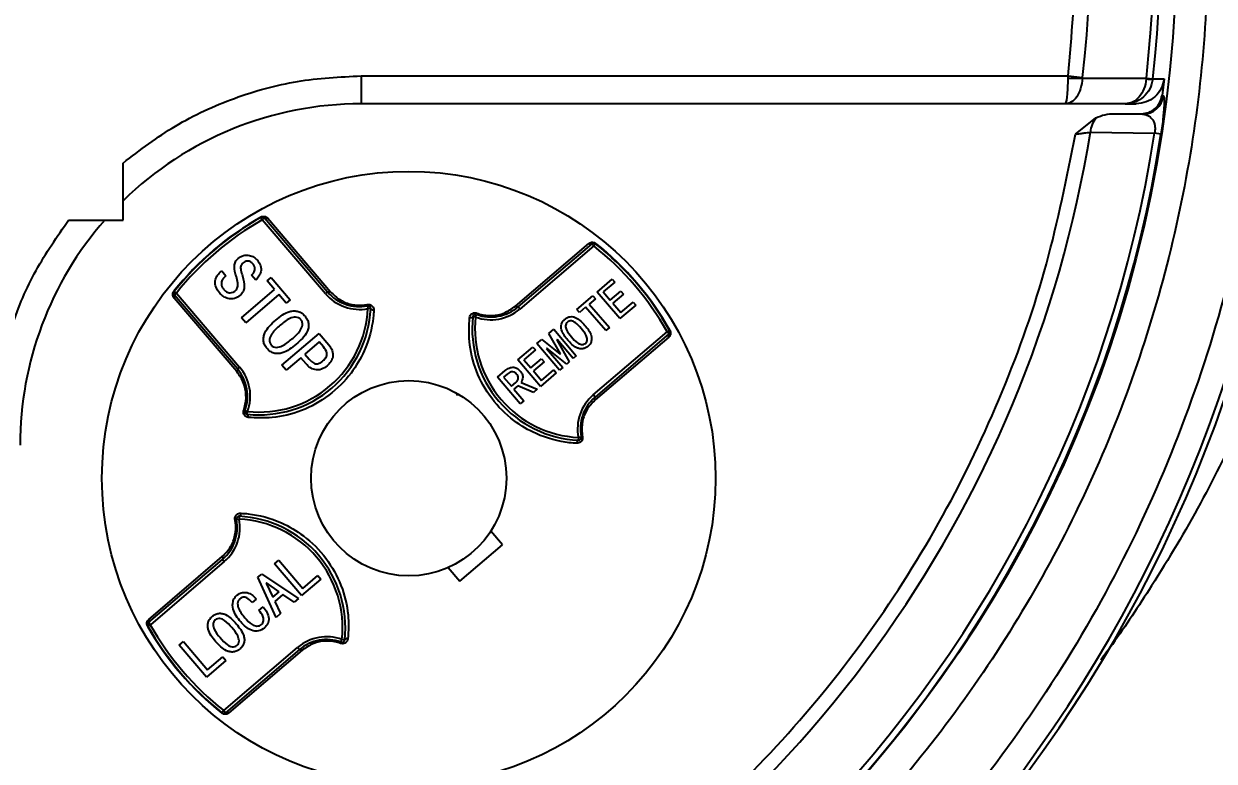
# Model space of a CAD drawing. Header units: millimetres. Extents: x 1561 to 4606, y 513 to 2666.
# Drawn here: x 2401.4 to 2486.7, y 2191.4 to 2244.3 of the extents above; entities that cross this region are included whole.
import ezdxf

# ---------------------------------------------------------------- set-up
doc = ezdxf.new("R2010")
doc.units = ezdxf.units.MM
doc.layers.add('AM_5', color=3, linetype='Continuous', lineweight=25)
doc.styles.add('SLDTEXTSTYLE1', font='txt.shx', dxfattribs={"width": 0.7, "bigfont": 'gbcbig.shx'})
doc.dimstyles.new('SLDDIMSTYLE12$0', dxfattribs={"dimtxt": 12, "dimasz": 10, "dimexe": 0, "dimexo": 0.0625, "dimgap": 0.875, "dimtad": 1, "dimdec": 1, "dimlfac": 1.8, "dimrnd": 1e-09, "dimzin": 12, "dimdsep": 46, "dimtxsty": 'SLDTEXTSTYLE1', "dimcen": 0.09, "dimdle": 8.16, "dimclrd": 3, "dimclre": 3, "dimadec": 0, "dimazin": 3, "dimtfac": 1, "dimtdec": 1, "dimtofl": 0, "dimtmove": 0, "dimatfit": 3, "dimfxl": 0, "dimfrac": 2, "dimtolj": 1, "dimlwd": 5, "dimlwe": 5, "dimarcsym": 0})

# ---------------------------------------------------------------- blocks, each defined once
blk = doc.blocks.new('*D50')
at = {"layer": 'AM_5', "color": 3, "lineweight": 5, "transparency": 16777216}
blk.add_line((2500.807, 2466.011), (2106.407, 2466.011), dxfattribs=at)
at = {"layer": 'AM_5', "color": 3, "linetype": 'Continuous', "lineweight": 5, "transparency": 16777216}
for p, q in [((2106.407, 2456.011), (2106.407, 2142.226)), ((2512.483, 2132.226), (2106.407, 2132.226))]:
    blk.add_line(p, q, dxfattribs=at)
at = {"layer": 'AM_5', "color": 3, "transparency": 16777216}
for points in [[(2104.741, 2456.011), (2108.074, 2456.011), (2106.407, 2466.011)], [(2104.741, 2142.226), (2108.074, 2142.226), (2106.407, 2132.226)]]:
    blk.add_solid(points, dxfattribs=at)
at = {"layer": 'Defpoints', "color": 0, "transparency": 16777216}
for p in [(2500.869, 2466.011), (2106.407, 2132.226), (2512.545, 2132.226)]:
    blk.add_point(p, dxfattribs=at)
at = {"layer": 'AM_5', "color": 0, "transparency": 16777216, "insert": (2091.818, 2299.119), "char_height": 12, "attachment_point": 5, "rotation": 90, "style": 'SLDTEXTSTYLE1'}
blk.add_mtext('\\A1;{\\H2.28571x;335}', dxfattribs=at)

msp = doc.modelspace()

# ---------------------------------------------------------------- linework, layer by layer
at = {"color": 7, "linetype": 'Continuous', "lineweight": 25}
for p, q in [((2425.551, 2240.576), (2476.242, 2240.576)), ((2425.551, 2240.576), (2425.551, 2238.576)), ((2476.239, 2240.415), (2476.242, 2240.576)), ((2476.242, 2240.576), (2477.268, 2240.456)), ((2477.265, 2240.415), (2477.268, 2240.456)), ((2477.265, 2240.415), (2481.85, 2240.424)), ((2481.85, 2240.424), (2481.845, 2240.355)), ((2481.85, 2240.424), (2482.312, 2240.372)), ((2482.311, 2240.355), (2482.312, 2240.372)), ((2482.311, 2240.355), (2483.115, 2240.357)), ((2483.115, 2240.357), (2482.977, 2239.181)), ((2482.977, 2239.181), (2483.072, 2239.148)), ((2476.041, 2238.576), (2425.551, 2238.576)), ((2480.336, 2238.576), (2476.041, 2238.576)), ((2480.336, 2238.576), (2481.124, 2238.576)), ((2476.762, 2236.392), (2478.237, 2237.566)), ((2479.544, 2237.866), (2481.585, 2237.832)), ((2479.544, 2237.866), (2481.488, 2237.866)), ((2477.833, 2236.542), (2482.433, 2236.46)), ((2482.893, 2236.389), (2482.433, 2236.46)), ((2408.469, 2230.239), (2408.469, 2234.325)), ((2404.568, 2230.239), (2408.469, 2230.239)), ((2418.356, 2230.433), (2418.344, 2230.454)), ((2418.455, 2230.259), (2418.356, 2230.433)), ((2418.455, 2230.259), (2418.607, 2230.389)), ((2422.985, 2224.955), (2418.455, 2230.259)), ((2418.607, 2230.389), (2423.137, 2225.085)), ((2418.842, 2230.367), (2423.335, 2225.105)), ((2436.6, 2224.061), (2441.862, 2228.555)), ((2436.793, 2224.01), (2442.097, 2228.54)), ((2442.227, 2228.388), (2436.923, 2223.858)), ((2442.097, 2228.54), (2442.227, 2228.388)), ((2442.352, 2228.545), (2442.227, 2228.388)), ((2442.367, 2228.564), (2442.352, 2228.545)), ((2415.436, 2226.503), (2415.545, 2226.596)), ((2415.545, 2226.596), (2415.85, 2226.238)), ((2417.99, 2225.939), (2417.684, 2226.297)), ((2415.85, 2226.238), (2415.757, 2226.158)), ((2418.798, 2225.875), (2419.094, 2226.128)), ((2419.33, 2225.252), (2418.798, 2225.875)), ((2419.094, 2226.128), (2420.463, 2224.525)), ((2442.472, 2225.077), (2443.55, 2225.998)), ((2443.731, 2225.787), (2442.908, 2225.084)), ((2443.55, 2225.998), (2443.731, 2225.787)), ((2412.139, 2225.123), (2412.12, 2225.138)), ((2416.623, 2219.372), (2412.129, 2224.634)), ((2412.296, 2224.999), (2412.139, 2225.123)), ((2412.296, 2224.999), (2412.144, 2224.869)), ((2416.674, 2219.564), (2412.144, 2224.869)), ((2412.296, 2224.999), (2416.826, 2219.694)), ((2416.964, 2223.232), (2419.33, 2225.252)), ((2419.635, 2224.895), (2417.27, 2222.874)), ((2420.167, 2224.272), (2419.635, 2224.895)), ((2423.137, 2225.085), (2422.985, 2224.955)), ((2441.016, 2223.833), (2442.161, 2224.811)), ((2442.341, 2224.6), (2441.897, 2224.22)), ((2442.161, 2224.811), (2442.341, 2224.6)), ((2444.096, 2223.176), (2442.472, 2225.077)), ((2442.908, 2225.084), (2443.411, 2224.495)), ((2443.411, 2224.495), (2444.167, 2225.141)), ((2444.348, 2224.93), (2443.592, 2224.284)), ((2444.167, 2225.141), (2444.348, 2224.93)), ((2420.463, 2224.525), (2420.167, 2224.272)), ((2425.993, 2224.088), (2426.031, 2223.892)), ((2426.231, 2223.882), (2426.031, 2223.892)), ((2436.923, 2223.858), (2436.793, 2224.01)), ((2441.196, 2223.622), (2441.016, 2223.833)), ((2441.641, 2224.002), (2441.196, 2223.622)), ((2443.084, 2222.312), (2441.641, 2224.002)), ((2441.897, 2224.22), (2443.34, 2222.531)), ((2443.592, 2224.284), (2444.171, 2223.606)), ((2445.23, 2224.145), (2444.096, 2223.176)), ((2444.171, 2223.606), (2445.049, 2224.356)), ((2445.049, 2224.356), (2445.23, 2224.145)), ((2417.27, 2222.874), (2416.964, 2223.232)), ((2433.748, 2223.285), (2433.55, 2223.306)), ((2433.748, 2223.285), (2433.817, 2223.473)), ((2419.862, 2219.839), (2422.523, 2222.112)), ((2422.523, 2222.112), (2423.214, 2221.303)), ((2439.004, 2222.115), (2439.348, 2222.409)), ((2439.832, 2220.65), (2439.004, 2222.115)), ((2439.348, 2222.409), (2440.972, 2220.508)), ((2442.183, 2217.699), (2447.488, 2222.229)), ((2447.617, 2222.077), (2442.313, 2217.547)), ((2443.34, 2222.531), (2443.084, 2222.312)), ((2447.662, 2222.328), (2447.488, 2222.229)), ((2447.617, 2222.077), (2447.488, 2222.229)), ((2447.683, 2222.34), (2447.662, 2222.328)), ((2422.533, 2221.502), (2421.506, 2220.624)), ((2422.839, 2221.144), (2422.533, 2221.502)), ((2436.78, 2220.216), (2437.859, 2221.137)), ((2437.859, 2221.137), (2438.039, 2220.926)), ((2438.148, 2221.384), (2438.492, 2221.678)), ((2439.771, 2219.483), (2438.148, 2221.384)), ((2438.492, 2221.678), (2439.81, 2220.631)), ((2439.591, 2221.675), (2439.569, 2221.656)), ((2439.569, 2221.656), (2440.46, 2220.071)), ((2440.749, 2220.318), (2439.591, 2221.675)), ((2447.595, 2221.842), (2442.334, 2217.349)), ((2421.21, 2220.372), (2420.167, 2219.481)), ((2421.596, 2219.92), (2421.21, 2220.372)), ((2421.506, 2220.624), (2421.812, 2220.266)), ((2438.039, 2220.926), (2437.216, 2220.223)), ((2437.719, 2219.634), (2438.475, 2220.279)), ((2438.475, 2220.279), (2438.656, 2220.068)), ((2438.857, 2221.048), (2438.835, 2221.029)), ((2438.835, 2221.029), (2439.994, 2219.673)), ((2440.283, 2219.919), (2438.857, 2221.048)), ((2439.81, 2220.631), (2439.832, 2220.65)), ((2440.972, 2220.508), (2440.749, 2220.318)), ((2416.826, 2219.694), (2416.674, 2219.564)), ((2420.167, 2219.481), (2419.862, 2219.839)), ((2435.324, 2218.972), (2435.88, 2219.447)), ((2438.404, 2218.315), (2436.78, 2220.216)), ((2437.216, 2220.223), (2437.719, 2219.634)), ((2438.656, 2220.068), (2437.9, 2219.423)), ((2437.9, 2219.423), (2438.479, 2218.744)), ((2438.479, 2218.744), (2439.357, 2219.495)), ((2439.357, 2219.495), (2439.538, 2219.283)), ((2439.994, 2219.673), (2439.771, 2219.483)), ((2440.46, 2220.071), (2440.283, 2219.919)), ((2436.947, 2217.071), (2435.324, 2218.972)), ((2436.005, 2219.188), (2435.76, 2218.979)), ((2435.76, 2218.979), (2436.32, 2218.323)), ((2436.32, 2218.323), (2436.631, 2218.589)), ((2437.006, 2218.601), (2438.159, 2218.106)), ((2439.538, 2219.283), (2438.404, 2218.315)), ((2432.569, 2217.724), (2432.361, 2217.684)), ((2436.79, 2218.359), (2436.501, 2218.112)), ((2436.501, 2218.112), (2437.203, 2217.289)), ((2437.892, 2217.878), (2436.79, 2218.359)), ((2438.159, 2218.106), (2437.892, 2217.878)), ((2437.203, 2217.289), (2436.947, 2217.071)), ((2442.313, 2217.547), (2442.183, 2217.699)), ((2417.211, 2216.588), (2417.399, 2216.52)), ((2417.378, 2216.321), (2417.399, 2216.52)), ((2441.121, 2214.653), (2441.111, 2214.453)), ((2441.121, 2214.653), (2441.317, 2214.691)), ((2416.595, 2208.764), (2416.792, 2208.802)), ((2416.802, 2209.002), (2416.792, 2208.802)), ((2435.673, 2206.943), (2434.834, 2207.926)), ((2432.631, 2204.346), (2435.673, 2206.943)), ((2410.295, 2201.379), (2415.599, 2205.909)), ((2410.317, 2201.613), (2415.579, 2206.107)), ((2415.599, 2205.909), (2415.729, 2205.757)), ((2419.327, 2205.592), (2419.634, 2205.854)), ((2419.634, 2205.854), (2421.366, 2203.826)), ((2415.729, 2205.757), (2410.425, 2201.227)), ((2421.275, 2203.311), (2419.327, 2205.592)), ((2431.792, 2205.328), (2432.631, 2204.346)), ((2418.144, 2204.627), (2418.41, 2204.855)), ((2419.448, 2201.75), (2418.144, 2204.627)), ((2418.41, 2204.855), (2421.049, 2203.117)), ((2418.746, 2204.219), (2418.72, 2204.196)), ((2418.72, 2204.196), (2419.201, 2203.2)), ((2419.655, 2203.587), (2418.746, 2204.219)), ((2422.663, 2204.495), (2421.275, 2203.311)), ((2421.366, 2203.826), (2422.446, 2204.749)), ((2422.446, 2204.749), (2422.663, 2204.495)), ((2419.201, 2203.2), (2419.655, 2203.587)), ((2419.938, 2203.391), (2419.351, 2202.89)), ((2420.728, 2202.843), (2419.938, 2203.391)), ((2418.021, 2203.069), (2417.728, 2202.818)), ((2418.206, 2202.258), (2418.513, 2202.52)), ((2419.351, 2202.89), (2419.768, 2202.023)), ((2421.049, 2203.117), (2420.728, 2202.843)), ((2419.768, 2202.023), (2419.448, 2201.75)), ((2410.251, 2201.128), (2410.23, 2201.116)), ((2410.425, 2201.227), (2410.251, 2201.128)), ((2410.425, 2201.227), (2410.295, 2201.379)), ((2412.497, 2199.758), (2412.804, 2200.02)), ((2412.804, 2200.02), (2414.535, 2197.992)), ((2424.095, 2199.983), (2424.164, 2200.171)), ((2424.363, 2200.149), (2424.164, 2200.171)), ((2414.445, 2197.477), (2412.497, 2199.758)), ((2415.685, 2195.067), (2420.99, 2199.598)), ((2421.12, 2199.446), (2415.815, 2194.915)), ((2421.312, 2199.394), (2416.05, 2194.9)), ((2420.99, 2199.598), (2421.12, 2199.446)), ((2415.833, 2198.662), (2414.445, 2197.477)), ((2414.535, 2197.992), (2415.616, 2198.915)), ((2415.616, 2198.915), (2415.833, 2198.662)), ((2415.561, 2194.911), (2415.546, 2194.892)), ((2415.685, 2195.067), (2415.561, 2194.911)), ((2415.685, 2195.067), (2415.815, 2194.915))]:
    msp.add_line(p, q, dxfattribs=at)
at = {"color": 7, "linetype": 'Continuous', "lineweight": 25, "flags": 128}
for points in [[(2481.488, 2237.866), (2481.543, 2237.847), (2481.585, 2237.832)], [(2423.335, 2225.105), (2423.306, 2225.088), (2423.277, 2225.074), (2423.248, 2225.064), (2423.22, 2225.059), (2423.195, 2225.059), (2423.172, 2225.063), (2423.153, 2225.072), (2423.137, 2225.085)], [(2426.451, 2223.774), (2426.409, 2223.776), (2426.367, 2223.782), (2426.329, 2223.792), (2426.295, 2223.806), (2426.267, 2223.822), (2426.246, 2223.841), (2426.234, 2223.862), (2426.231, 2223.882)], [(2436.793, 2224.01), (2436.776, 2223.999), (2436.755, 2223.994), (2436.732, 2223.993), (2436.707, 2223.998), (2436.68, 2224.007), (2436.653, 2224.021), (2436.626, 2224.039), (2436.6, 2224.061)], [(2433.55, 2223.306), (2433.543, 2223.286), (2433.528, 2223.268), (2433.504, 2223.253), (2433.474, 2223.241), (2433.439, 2223.232), (2433.399, 2223.228), (2433.357, 2223.229), (2433.315, 2223.234)], [(2416.674, 2219.564), (2416.685, 2219.547), (2416.69, 2219.527), (2416.691, 2219.504), (2416.686, 2219.478), (2416.677, 2219.452), (2416.663, 2219.425), (2416.645, 2219.398), (2416.623, 2219.372)], [(2442.334, 2217.349), (2442.316, 2217.377), (2442.302, 2217.407), (2442.292, 2217.436), (2442.287, 2217.464), (2442.287, 2217.489), (2442.291, 2217.512), (2442.3, 2217.531), (2442.313, 2217.547)], [(2417.45, 2216.087), (2417.455, 2216.129), (2417.455, 2216.171), (2417.452, 2216.21), (2417.443, 2216.246), (2417.431, 2216.276), (2417.416, 2216.299), (2417.398, 2216.314), (2417.378, 2216.321)], [(2441.111, 2214.453), (2441.09, 2214.45), (2441.07, 2214.438), (2441.051, 2214.417), (2441.034, 2214.389), (2441.02, 2214.355), (2441.01, 2214.317), (2441.004, 2214.275), (2441.003, 2214.233)], [(2416.91, 2209.222), (2416.908, 2209.18), (2416.902, 2209.139), (2416.892, 2209.1), (2416.878, 2209.066), (2416.862, 2209.039), (2416.843, 2209.018), (2416.822, 2209.006), (2416.802, 2209.002)], [(2415.579, 2206.107), (2415.596, 2206.078), (2415.61, 2206.049), (2415.62, 2206.02), (2415.625, 2205.992), (2415.625, 2205.966), (2415.621, 2205.943), (2415.612, 2205.924), (2415.599, 2205.909)], [(2424.597, 2200.222), (2424.555, 2200.227), (2424.513, 2200.227), (2424.474, 2200.223), (2424.438, 2200.215), (2424.408, 2200.203), (2424.385, 2200.187), (2424.369, 2200.169), (2424.363, 2200.149)], [(2421.12, 2199.446), (2421.137, 2199.456), (2421.157, 2199.462), (2421.18, 2199.462), (2421.206, 2199.458), (2421.232, 2199.449), (2421.259, 2199.434), (2421.286, 2199.416), (2421.312, 2199.394)]]:
    msp.add_lwpolyline(points, dxfattribs=at)
at = {"color": 7, "linetype": 'Continuous', "lineweight": 25}
for centre, radius in [((2392.526, 2250.366), 91.48), ((2428.956, 2211.728), 22), ((2428.956, 2211.728), 7)]:
    msp.add_circle(centre, radius, dxfattribs=at)
for centre, radius, start, end in [((2392.526, 2250.366), 90.341, 353.64897, 186.35103), ((2392.526, 2250.366), 89.875, 353.64897, 186.35103), ((2392.526, 2250.366), 85.319, 353.33017, 186.66983), ((2476.752, 2254.739), 14.333, 267.94984, 272.05016), ((2482.078, 2242.18), 1.841, 262.72931, 277.27069), ((2481.583, 2239.333), 1.5, 270.08726, 352.92929), ((2425.551, 2214.112), 24.464, 90, 134.2869), ((2479.594, 2236.44), 1.764, 140.30131, 176.6646), ((2392.526, 2250.366), 86.42, 297.29308, 350.7957), ((2392.526, 2250.366), 90.976, 277.53416, 351.20762), ((2392.526, 2250.366), 91.441, 277.53416, 351.20762), ((2392.564, 2250.188), 99.998, 280.32817, 349.67428), ((2392.981, 2250.188), 99.998, 280.32817, 349.67428), ((2425.551, 2214.112), 24.464, 138.76195, 180), ((2428.956, 2211.728), 21.524, 119.539, 141.461), ((2428.956, 2211.728), 21.5, 119.539, 141.461), ((2428.956, 2211.728), 21.3, 119.539, 141.461), ((2418.455, 2230.259), 0.2, 40.5, 119.539), ((2418.737, 2230.516), 0.182, 224.12254, 305.03626), ((2441.988, 2228.686), 0.182, 225.96374, 306.87746), ((2442.227, 2228.388), 0.2, 51.461, 130.5), ((2428.956, 2211.728), 21.3, 29.539, 51.461), ((2428.956, 2211.728), 21.5, 29.539, 51.461), ((2428.956, 2211.728), 21.524, 29.539, 51.461), ((2412.296, 2224.999), 0.2, 141.461, 220.5), ((2411.998, 2224.76), 0.182, 315.96374, 36.87746), ((2425.419, 2227.033), 3.2, 220.5, 281.03097), ((2425.419, 2227.033), 3, 220.5, 281.03097), ((2418.24, 2224.274), 8, 263.8094, 357.1906), ((2418.24, 2224.274), 7.8, 263.8094, 357.1906), ((2425.306, 2224.036), 0.689, 4.41037, 12.37572), ((2426.031, 2223.892), 0.2, 357.1906, 101.03097), ((2434.844, 2226.291), 3.2, 249.96903, 310.5), ((2434.844, 2226.291), 3, 249.96903, 310.5), ((2441.503, 2222.444), 8, 173.8094, 267.1906), ((2433.748, 2223.285), 0.2, 69.96903, 173.8094), ((2441.503, 2222.444), 7.8, 173.8094, 267.1906), ((2434.487, 2223.313), 0.689, 158.62428, 166.58963), ((2447.744, 2221.947), 0.182, 134.12254, 215.03626), ((2447.488, 2222.229), 0.2, 310.5, 29.539), ((2414.393, 2217.616), 3, 339.96903, 40.5), ((2414.393, 2217.616), 3.2, 339.96903, 40.5), ((2444.261, 2215.265), 3.2, 130.5, 191.03097), ((2444.261, 2215.265), 3, 130.5, 191.03097), ((2417.371, 2217.258), 0.689, 248.62428, 256.58963), ((2417.399, 2216.52), 0.2, 159.96903, 263.8094), ((2441.121, 2214.653), 0.2, 267.1906, 11.03097), ((2441.264, 2215.378), 0.689, 274.41037, 282.37572), ((2413.651, 2208.19), 3, 310.5, 11.03097), ((2413.651, 2208.19), 3.2, 310.5, 11.03097), ((2416.648, 2208.078), 0.689, 94.41037, 102.37572), ((2416.792, 2208.802), 0.2, 87.1906, 191.03097), ((2416.409, 2201.012), 7.8, 353.8094, 87.1906), ((2416.409, 2201.012), 8, 353.8094, 87.1906), ((2410.168, 2201.509), 0.182, 314.12254, 35.03626), ((2410.425, 2201.227), 0.2, 130.5, 209.539), ((2428.956, 2211.728), 21.524, 209.539, 231.461), ((2428.956, 2211.728), 21.5, 209.539, 231.461), ((2428.956, 2211.728), 21.3, 209.539, 231.461), ((2423.068, 2197.164), 3.2, 69.96903, 130.5), ((2423.068, 2197.164), 3, 69.96903, 130.5), ((2423.426, 2200.143), 0.689, 338.62428, 346.58963), ((2424.164, 2200.171), 0.2, 249.96903, 353.8094), ((2415.685, 2195.067), 0.2, 231.461, 310.5), ((2415.924, 2194.77), 0.182, 45.96374, 126.87746)]:
    msp.add_arc(centre, radius, start, end, dxfattribs=at)
for points in [[(2392.526, 2344.106), (2395.594, 2344.019), (2401.729, 2343.845), (2410.843, 2342.442), (2419.781, 2340.217), (2428.457, 2337.109), (2436.786, 2333.171), (2444.689, 2328.433), (2452.09, 2322.945), (2458.917, 2316.757), (2465.105, 2309.93), (2470.594, 2302.529), (2475.331, 2294.626), (2479.27, 2286.296), (2482.374, 2277.621), (2484.613, 2268.683), (2485.965, 2259.569), (2486.417, 2250.366), (2485.965, 2241.163), (2484.613, 2232.048), (2482.374, 2223.111), (2479.27, 2214.435), (2475.331, 2206.106), (2470.594, 2198.203), (2465.105, 2190.802), (2458.917, 2183.975), (2452.09, 2177.787), (2444.689, 2172.298), (2436.786, 2167.561), (2428.457, 2163.622), (2419.781, 2160.515), (2410.843, 2158.289), (2401.729, 2156.886), (2395.594, 2156.712), (2392.526, 2156.625)], [(2490.2, 2239.576), (2489.676, 2235.925), (2488.628, 2228.621), (2485.508, 2217.978), (2481.3, 2207.735), (2475.945, 2198.034), (2469.54, 2188.995), (2462.159, 2180.733), (2453.897, 2173.352), (2444.857, 2166.947), (2435.157, 2161.592), (2424.914, 2157.384), (2414.271, 2154.264), (2406.967, 2153.216), (2403.316, 2152.692)]]:
    msp.add_open_spline(points, degree=3, dxfattribs=at)
for points, knots in [([(2476.242, 2240.576), (2476.493, 2243.471), (2477, 2249.311), (2476.598, 2258.168), (2475.315, 2267.031), (2473.065, 2275.756), (2469.902, 2284.192), (2465.881, 2292.197), (2461.091, 2299.649), (2455.604, 2306.497), (2449.44, 2312.743), (2442.594, 2318.365), (2435.11, 2323.289), (2427.099, 2327.411), (2418.694, 2330.658), (2410.041, 2332.962), (2401.29, 2334.39), (2395.431, 2334.565), (2392.526, 2334.652)], [0, 0, 0, 0, 0.061282, 0.123596, 0.186618, 0.25, 0.313382, 0.376404, 0.438718, 0.5, 0.561282, 0.623596, 0.686618, 0.75, 0.813382, 0.876404, 0.938718, 1, 1, 1, 1]), ([(2408.469, 2234.325), (2409.692, 2235.257), (2412.156, 2237.137), (2416.415, 2239.077), (2420.919, 2240.344), (2424.015, 2240.499), (2425.551, 2240.576)], [0, 0, 0, 0, 0.248067, 0.5, 0.751933, 1, 1, 1, 1]), ([(2476.041, 2238.576), (2476.056, 2238.586), (2476.085, 2238.605), (2476.131, 2238.773), (2476.182, 2239.105), (2476.225, 2239.685), (2476.235, 2240.177), (2476.239, 2240.415)], [0, 0, 0, 0, 0.155396, 0.29072, 0.500419, 0.757942, 1, 1, 1, 1]), ([(2477.265, 2240.415), (2477.234, 2240.161), (2477.174, 2239.658), (2476.878, 2239.056), (2476.487, 2238.652), (2476.189, 2238.601), (2476.041, 2238.576)], [0, 0, 0, 0, 0.258117, 0.510596, 0.757084, 1, 1, 1, 1]), ([(2481.845, 2240.355), (2481.803, 2240.108), (2481.719, 2239.618), (2481.353, 2239.037), (2480.877, 2238.649), (2480.515, 2238.6), (2480.336, 2238.576)], [0, 0, 0, 0, 0.257719, 0.510264, 0.756882, 1, 1, 1, 1]), ([(2482.311, 2240.355), (2482.256, 2240.108), (2482.147, 2239.618), (2481.667, 2239.037), (2481.043, 2238.649), (2480.571, 2238.6), (2480.336, 2238.576)], [0, 0, 0, 0, 0.257719, 0.510264, 0.756882, 1, 1, 1, 1]), ([(2483.115, 2240.357), (2483.063, 2240.117), (2482.957, 2239.638), (2482.487, 2239.056), (2481.856, 2238.654), (2481.368, 2238.602), (2481.124, 2238.576)], [0, 0, 0, 0, 0.2499161, 0.4998772, 0.7499002, 1, 1, 1, 1]), ([(2481.488, 2237.866), (2481.669, 2237.885), (2482.031, 2237.923), (2482.501, 2238.219), (2482.854, 2238.648), (2482.936, 2239.003), (2482.977, 2239.181)], [0, 0, 0, 0, 0.249919, 0.499876, 0.749973, 1, 1, 1, 1]), ([(2483.072, 2239.148), (2483.092, 2239.114), (2483.13, 2239.048), (2483.13, 2238.622), (2483.1, 2238.116), (2483.054, 2237.612), (2482.988, 2237.03), (2482.924, 2236.598), (2482.893, 2236.389)], [0, 0, 0, 0, 0.25973, 0.49902, 0.62722, 0.751249, 0.879328, 1, 1, 1, 1]), ([(2478.237, 2237.566), (2478.446, 2237.655), (2478.865, 2237.832), (2479.318, 2237.854), (2479.544, 2237.866)], [0, 0, 0, 0, 0.501536, 1, 1, 1, 1]), ([(2481.585, 2237.832), (2481.637, 2237.828), (2481.727, 2237.82), (2481.823, 2237.794), (2481.873, 2237.776), (2481.989, 2237.73), (2482.186, 2237.609), (2482.373, 2237.352), (2482.454, 2237.062), (2482.47, 2236.934), (2482.472, 2236.842), (2482.472, 2236.84), (2482.473, 2236.832), (2482.473, 2236.802), (2482.472, 2236.736), (2482.464, 2236.616), (2482.444, 2236.517), (2482.433, 2236.46)], [0, 0, 0, 0, 0.121727, 0.20994, 0.237801, 0.245856, 0.499726, 0.748792, 0.797604, 0.886644, 0.886708, 0.887233, 0.888706, 0.894283, 0.915732, 0.95058, 1, 1, 1, 1]), ([(2476.762, 2236.392), (2476.875, 2236.409), (2477.09, 2236.442), (2477.468, 2236.495), (2477.692, 2236.524), (2477.833, 2236.542)], [0, 0, 0, 0, 0.290063, 0.553603, 1, 1, 1, 1]), ([(2432.954, 2175.156), (2435.702, 2176.749), (2441.251, 2179.967), (2448.882, 2185.987), (2455.911, 2192.863), (2462.127, 2200.574), (2467.417, 2208.947), (2471.655, 2217.819), (2474.888, 2226.985), (2476.141, 2233.277), (2476.762, 2236.392)], [0, 0, 0, 0, 0.122144, 0.246703, 0.372927, 0.5, 0.627073, 0.753297, 0.877856, 1, 1, 1, 1]), ([(2399.087, 2214.112), (2399.154, 2215.548), (2399.289, 2218.439), (2400.396, 2222.662), (2402.092, 2226.685), (2403.746, 2229.059), (2404.568, 2230.239)], [0, 0, 0, 0, 0.248315, 0.5, 0.751685, 1, 1, 1, 1]), ([(2418.344, 2230.454), (2418.365, 2230.465), (2418.412, 2230.488), (2418.498, 2230.507), (2418.616, 2230.506), (2418.743, 2230.462), (2418.808, 2230.399), (2418.842, 2230.367)], [0, 0, 0, 0, 0.0853698, 0.1907986, 0.3564235, 0.6664713, 1, 1, 1, 1]), ([(2441.862, 2228.555), (2441.92, 2228.593), (2442.009, 2228.651), (2442.166, 2228.653), (2442.266, 2228.625), (2442.325, 2228.595), (2442.357, 2228.571), (2442.367, 2228.564)], [0, 0, 0, 0, 0.49351, 0.746512, 0.851032, 0.956489, 1, 1, 1, 1]), ([(2416.601, 2226.179), (2416.516, 2226.432), (2416.399, 2226.786), (2416.503, 2227.262), (2416.647, 2227.414), (2416.718, 2227.49)], [0, 0, 0, 0, 0.560027, 0.780079, 1, 1, 1, 1]), ([(2416.718, 2227.49), (2416.84, 2227.574), (2417.082, 2227.74), (2417.504, 2227.729), (2417.857, 2227.595), (2418.02, 2227.434), (2418.101, 2227.353)], [0, 0, 0, 0, 0.279601, 0.558878, 0.779376, 1, 1, 1, 1]), ([(2417.071, 2227.172), (2417.006, 2227.099), (2416.877, 2226.952), (2416.916, 2226.596), (2416.993, 2226.37), (2417.04, 2226.231)], [0, 0, 0, 0, 0.278312, 0.557355, 1, 1, 1, 1]), ([(2417.79, 2227.087), (2417.736, 2227.142), (2417.628, 2227.251), (2417.416, 2227.314), (2417.216, 2227.28), (2417.119, 2227.208), (2417.071, 2227.172)], [0, 0, 0, 0, 0.280393, 0.559545, 0.779457, 1, 1, 1, 1]), ([(2418.101, 2227.353), (2418.193, 2227.232), (2418.376, 2226.991), (2418.383, 2226.553), (2418.235, 2226.193), (2418.071, 2226.023), (2417.99, 2225.939)], [0, 0, 0, 0, 0.280576, 0.558458, 0.779312, 1, 1, 1, 1]), ([(2415.377, 2225.026), (2415.284, 2225.152), (2415.098, 2225.403), (2415.049, 2225.851), (2415.177, 2226.24), (2415.349, 2226.415), (2415.436, 2226.503)], [0, 0, 0, 0, 0.280466, 0.559432, 0.779595, 1, 1, 1, 1]), ([(2417.684, 2226.297), (2417.747, 2226.354), (2417.872, 2226.469), (2417.94, 2226.705), (2417.909, 2226.925), (2417.83, 2227.033), (2417.79, 2227.087)], [0, 0, 0, 0, 0.279799, 0.559732, 0.779524, 1, 1, 1, 1]), ([(2415.757, 2226.158), (2415.69, 2226.092), (2415.557, 2225.961), (2415.503, 2225.697), (2415.546, 2225.458), (2415.631, 2225.339), (2415.673, 2225.279)], [0, 0, 0, 0, 0.280123, 0.558679, 0.779337, 1, 1, 1, 1]), ([(2416.537, 2225.182), (2416.596, 2225.262), (2416.717, 2225.422), (2416.709, 2225.788), (2416.642, 2226.031), (2416.601, 2226.179)], [0, 0, 0, 0, 0.277254, 0.55795, 1, 1, 1, 1]), ([(2417.04, 2226.231), (2417.112, 2225.962), (2417.211, 2225.587), (2417.097, 2225.091), (2416.948, 2224.931), (2416.873, 2224.851)], [0, 0, 0, 0, 0.559726, 0.780043, 1, 1, 1, 1]), ([(2412.129, 2224.634), (2412.09, 2224.692), (2412.032, 2224.78), (2412.031, 2224.937), (2412.059, 2225.037), (2412.089, 2225.097), (2412.113, 2225.129), (2412.12, 2225.138)], [0, 0, 0, 0, 0.49351, 0.746512, 0.851032, 0.956489, 1, 1, 1, 1]), ([(2416.873, 2224.851), (2416.742, 2224.758), (2416.479, 2224.572), (2416.012, 2224.576), (2415.637, 2224.754), (2415.464, 2224.936), (2415.377, 2225.026)], [0, 0, 0, 0, 0.2798432, 0.5586107, 0.7789801, 1, 1, 1, 1]), ([(2415.673, 2225.279), (2415.737, 2225.211), (2415.864, 2225.077), (2416.123, 2225.007), (2416.36, 2225.055), (2416.478, 2225.14), (2416.537, 2225.182)], [0, 0, 0, 0, 0.280691, 0.558757, 0.779281, 1, 1, 1, 1]), ([(2423.335, 2225.105), (2423.565, 2224.883), (2423.979, 2224.48), (2424.856, 2224.15), (2425.541, 2224.108), (2425.912, 2224.172), (2425.979, 2224.183)], [0, 0, 0, 0, 0.356926, 0.645588, 0.935957, 1, 1, 1, 1]), ([(2426.451, 2223.774), (2426.439, 2223.596), (2426.372, 2222.64), (2425.95, 2221.065), (2424.823, 2219.132), (2423.282, 2217.586), (2421.279, 2216.488), (2419.252, 2215.997), (2418.013, 2216.059), (2417.45, 2216.087)], [0, 0, 0, 0, 0.0439371, 0.236293, 0.3728219, 0.5357282, 0.69861, 0.8632007, 1, 1, 1, 1]), ([(2419.419, 2223.068), (2419.737, 2223.325), (2420.135, 2223.647), (2420.733, 2223.743), (2421.032, 2223.7), (2421.308, 2223.569), (2421.448, 2223.425), (2421.517, 2223.353)], [0, 0, 0, 0, 0.498982, 0.624271, 0.749515, 0.874666, 1, 1, 1, 1]), ([(2425.979, 2224.183), (2426.019, 2224.187), (2426.1, 2224.196), (2426.216, 2224.162), (2426.32, 2224.097), (2426.404, 2223.996), (2426.449, 2223.882), (2426.45, 2223.804), (2426.451, 2223.774)], [0, 0, 0, 0, 0.1540842, 0.3077863, 0.4712038, 0.6571656, 0.8674974, 1, 1, 1, 1]), ([(2433.845, 2223.564), (2433.91, 2223.542), (2434.266, 2223.422), (2434.949, 2223.355), (2435.866, 2223.544), (2436.339, 2223.877), (2436.6, 2224.061)], [0, 0, 0, 0, 0.064043, 0.354412, 0.643074, 1, 1, 1, 1]), ([(2418.794, 2221.026), (2418.733, 2221.107), (2418.613, 2221.269), (2418.528, 2221.565), (2418.538, 2221.87), (2418.732, 2222.447), (2419.114, 2222.792), (2419.419, 2223.068)], [0, 0, 0, 0, 0.1253313, 0.2504536, 0.3756879, 0.5009977, 1, 1, 1, 1]), ([(2421.222, 2223.1), (2421.168, 2223.148), (2421.062, 2223.245), (2420.775, 2223.305), (2420.28, 2223.163), (2419.955, 2222.882), (2419.738, 2222.694)], [0, 0, 0, 0, 0.12479, 0.249939, 0.498148, 1, 1, 1, 1]), ([(2420.575, 2221.714), (2420.793, 2221.898), (2421.118, 2222.173), (2421.349, 2222.628), (2421.339, 2222.921), (2421.261, 2223.04), (2421.222, 2223.1)], [0, 0, 0, 0, 0.5018858, 0.7502037, 0.8752646, 1, 1, 1, 1]), ([(2421.517, 2223.353), (2421.577, 2223.273), (2421.697, 2223.113), (2421.783, 2222.822), (2421.773, 2222.52), (2421.576, 2221.951), (2421.197, 2221.611), (2420.894, 2221.34)], [0, 0, 0, 0, 0.125297, 0.250413, 0.375603, 0.500878, 1, 1, 1, 1]), ([(2441.003, 2214.233), (2440.825, 2214.245), (2439.868, 2214.312), (2438.293, 2214.734), (2436.36, 2215.861), (2434.814, 2217.402), (2433.716, 2219.405), (2433.226, 2221.432), (2433.287, 2222.671), (2433.315, 2223.234)], [0, 0, 0, 0, 0.043937, 0.236293, 0.372822, 0.535728, 0.69861, 0.863201, 1, 1, 1, 1]), ([(2433.315, 2223.234), (2433.329, 2223.291), (2433.355, 2223.399), (2433.469, 2223.519), (2433.603, 2223.582), (2433.736, 2223.594), (2433.811, 2223.573), (2433.845, 2223.564)], [0, 0, 0, 0, 0.257956, 0.484914, 0.703585, 0.864278, 1, 1, 1, 1]), ([(2440.355, 2221.635), (2440.171, 2221.862), (2439.941, 2222.146), (2439.873, 2222.573), (2439.904, 2222.788), (2439.998, 2222.984), (2440.1, 2223.084), (2440.152, 2223.134)], [0, 0, 0, 0, 0.498982, 0.624271, 0.749515, 0.874666, 1, 1, 1, 1]), ([(2440.152, 2223.134), (2440.209, 2223.177), (2440.323, 2223.262), (2440.531, 2223.324), (2440.747, 2223.317), (2441.153, 2223.176), (2441.396, 2222.905), (2441.589, 2222.689)], [0, 0, 0, 0, 0.125297, 0.250413, 0.375603, 0.500878, 1, 1, 1, 1]), ([(2440.332, 2222.923), (2440.298, 2222.885), (2440.229, 2222.809), (2440.186, 2222.603), (2440.287, 2222.25), (2440.488, 2222.018), (2440.622, 2221.863)], [0, 0, 0, 0, 0.12479, 0.249939, 0.498148, 1, 1, 1, 1]), ([(2441.323, 2222.461), (2441.191, 2222.616), (2440.995, 2222.848), (2440.669, 2223.014), (2440.46, 2223.007), (2440.375, 2222.951), (2440.332, 2222.923)], [0, 0, 0, 0, 0.501886, 0.750204, 0.875265, 1, 1, 1, 1]), ([(2419.738, 2222.694), (2419.517, 2222.507), (2419.186, 2222.226), (2418.964, 2221.759), (2418.971, 2221.462), (2419.05, 2221.34), (2419.089, 2221.279)], [0, 0, 0, 0, 0.501768, 0.750148, 0.875248, 1, 1, 1, 1]), ([(2441.633, 2221.4), (2441.668, 2221.438), (2441.737, 2221.515), (2441.771, 2221.724), (2441.656, 2222.072), (2441.456, 2222.305), (2441.323, 2222.461)], [0, 0, 0, 0, 0.124691, 0.249737, 0.498265, 1, 1, 1, 1]), ([(2441.589, 2222.689), (2441.774, 2222.462), (2442.004, 2222.179), (2442.082, 2221.753), (2442.06, 2221.537), (2441.968, 2221.339), (2441.865, 2221.239), (2441.813, 2221.189)], [0, 0, 0, 0, 0.499133, 0.624424, 0.749622, 0.874708, 1, 1, 1, 1]), ([(2447.683, 2222.34), (2447.693, 2222.319), (2447.716, 2222.272), (2447.736, 2222.186), (2447.735, 2222.068), (2447.69, 2221.941), (2447.628, 2221.876), (2447.595, 2221.842)], [0, 0, 0, 0, 0.08537, 0.190799, 0.356423, 0.666471, 1, 1, 1, 1]), ([(2420.894, 2221.34), (2420.577, 2221.083), (2420.18, 2220.761), (2419.584, 2220.65), (2419.282, 2220.682), (2419.004, 2220.811), (2418.864, 2220.954), (2418.794, 2221.026)], [0, 0, 0, 0, 0.499139, 0.624435, 0.749618, 0.874706, 1, 1, 1, 1]), ([(2419.089, 2221.279), (2419.143, 2221.231), (2419.251, 2221.134), (2419.543, 2221.086), (2420.031, 2221.247), (2420.357, 2221.527), (2420.575, 2221.714)], [0, 0, 0, 0, 0.124698, 0.249711, 0.498195, 1, 1, 1, 1]), ([(2422.804, 2220.145), (2422.886, 2220.218), (2423.047, 2220.364), (2423.13, 2220.777), (2422.949, 2221.004), (2422.839, 2221.144)], [0, 0, 0, 0, 0.282451, 0.559256, 1, 1, 1, 1]), ([(2423.214, 2221.303), (2423.311, 2221.172), (2423.503, 2220.912), (2423.542, 2220.443), (2423.383, 2220.051), (2423.201, 2219.875), (2423.11, 2219.787)], [0, 0, 0, 0, 0.2803956, 0.5591428, 0.7792262, 1, 1, 1, 1]), ([(2441.813, 2221.189), (2441.756, 2221.145), (2441.64, 2221.059), (2441.429, 2220.999), (2441.211, 2221.007), (2440.799, 2221.144), (2440.552, 2221.417), (2440.355, 2221.635)], [0, 0, 0, 0, 0.125329, 0.250449, 0.375699, 0.501004, 1, 1, 1, 1]), ([(2440.622, 2221.863), (2440.756, 2221.705), (2440.956, 2221.469), (2441.29, 2221.31), (2441.502, 2221.315), (2441.59, 2221.372), (2441.633, 2221.4)], [0, 0, 0, 0, 0.501698, 0.750126, 0.875254, 1, 1, 1, 1]), ([(2423.11, 2219.787), (2422.978, 2219.691), (2422.716, 2219.501), (2422.245, 2219.475), (2421.859, 2219.646), (2421.683, 2219.829), (2421.596, 2219.92)], [0, 0, 0, 0, 0.280176, 0.558961, 0.779148, 1, 1, 1, 1]), ([(2421.812, 2220.266), (2421.885, 2220.187), (2422.031, 2220.029), (2422.326, 2219.895), (2422.604, 2219.987), (2422.737, 2220.092), (2422.804, 2220.145)], [0, 0, 0, 0, 0.281274, 0.559341, 0.778877, 1, 1, 1, 1]), ([(2435.88, 2219.447), (2435.971, 2219.515), (2436.153, 2219.65), (2436.478, 2219.72), (2436.761, 2219.61), (2436.884, 2219.48), (2436.945, 2219.415)], [0, 0, 0, 0, 0.280748, 0.559845, 0.779251, 1, 1, 1, 1]), ([(2417.12, 2216.617), (2417.142, 2216.681), (2417.262, 2217.037), (2417.329, 2217.721), (2417.139, 2218.638), (2416.807, 2219.111), (2416.623, 2219.372)], [0, 0, 0, 0, 0.064043, 0.354412, 0.643074, 1, 1, 1, 1]), ([(2436.69, 2219.196), (2436.637, 2219.248), (2436.531, 2219.351), (2436.25, 2219.378), (2436.098, 2219.26), (2436.005, 2219.188)], [0, 0, 0, 0, 0.280741, 0.559569, 1, 1, 1, 1]), ([(2436.631, 2218.589), (2436.676, 2218.636), (2436.766, 2218.729), (2436.828, 2218.909), (2436.784, 2219.076), (2436.721, 2219.156), (2436.69, 2219.196)], [0, 0, 0, 0, 0.280414, 0.55968, 0.779182, 1, 1, 1, 1]), ([(2436.945, 2219.415), (2436.996, 2219.349), (2437.098, 2219.217), (2437.141, 2218.983), (2437.106, 2218.769), (2437.039, 2218.657), (2437.006, 2218.601)], [0, 0, 0, 0, 0.28037, 0.559216, 0.779715, 1, 1, 1, 1]), ([(2442.334, 2217.349), (2442.111, 2217.119), (2441.708, 2216.704), (2441.378, 2215.828), (2441.337, 2215.142), (2441.4, 2214.772), (2441.411, 2214.705)], [0, 0, 0, 0, 0.3569261, 0.6455881, 0.9359573, 1, 1, 1, 1]), ([(2417.45, 2216.087), (2417.393, 2216.101), (2417.285, 2216.127), (2417.164, 2216.241), (2417.102, 2216.375), (2417.09, 2216.508), (2417.11, 2216.583), (2417.12, 2216.617)], [0, 0, 0, 0, 0.257956, 0.484914, 0.703585, 0.864278, 1, 1, 1, 1]), ([(2488.774, 2216.011), (2487.79, 2213.974), (2485.808, 2209.868), (2482.571, 2204.491), (2480.091, 2200.726), (2478.857, 2199.062), (2478.58, 2198.687)], [0, 0, 0, 0, 0.3351097, 0.675181, 0.9269218, 1, 1, 1, 1]), ([(2441.411, 2214.705), (2441.416, 2214.665), (2441.424, 2214.584), (2441.39, 2214.468), (2441.325, 2214.363), (2441.225, 2214.28), (2441.111, 2214.235), (2441.033, 2214.234), (2441.003, 2214.233)], [0, 0, 0, 0, 0.154084, 0.307786, 0.471204, 0.657166, 0.867497, 1, 1, 1, 1]), ([(2416.501, 2208.75), (2416.497, 2208.791), (2416.488, 2208.871), (2416.522, 2208.988), (2416.587, 2209.092), (2416.688, 2209.176), (2416.801, 2209.22), (2416.88, 2209.222), (2416.91, 2209.222)], [0, 0, 0, 0, 0.154084, 0.307786, 0.471204, 0.657166, 0.867497, 1, 1, 1, 1]), ([(2416.91, 2209.222), (2417.088, 2209.21), (2418.044, 2209.144), (2419.619, 2208.722), (2421.552, 2207.594), (2423.098, 2206.053), (2424.196, 2204.05), (2424.686, 2202.024), (2424.625, 2200.784), (2424.597, 2200.222)], [0, 0, 0, 0, 0.043937, 0.236293, 0.372822, 0.535728, 0.69861, 0.863201, 1, 1, 1, 1]), ([(2415.579, 2206.107), (2415.801, 2206.336), (2416.204, 2206.751), (2416.534, 2207.627), (2416.576, 2208.313), (2416.512, 2208.683), (2416.501, 2208.75)], [0, 0, 0, 0, 0.356926, 0.645588, 0.935957, 1, 1, 1, 1]), ([(2416.909, 2201.427), (2416.681, 2201.716), (2416.34, 2202.151), (2416.307, 2202.807), (2416.444, 2203.148), (2416.572, 2203.276), (2416.636, 2203.34)], [0, 0, 0, 0, 0.499696, 0.74909, 0.87448, 1, 1, 1, 1]), ([(2416.636, 2203.34), (2416.764, 2203.421), (2417.019, 2203.583), (2417.457, 2203.531), (2417.789, 2203.333), (2417.944, 2203.157), (2418.021, 2203.069)], [0, 0, 0, 0, 0.2788412, 0.5580379, 0.7787144, 1, 1, 1, 1]), ([(2417.728, 2202.818), (2417.608, 2202.947), (2417.459, 2203.108), (2417.214, 2203.197), (2417.083, 2203.203), (2416.956, 2203.164), (2416.887, 2203.112), (2416.853, 2203.086)], [0, 0, 0, 0, 0.498979, 0.624378, 0.749538, 0.874643, 1, 1, 1, 1]), ([(2416.853, 2203.086), (2416.808, 2203.038), (2416.718, 2202.942), (2416.662, 2202.68), (2416.789, 2202.229), (2417.039, 2201.928), (2417.206, 2201.727)], [0, 0, 0, 0, 0.124838, 0.249769, 0.498841, 1, 1, 1, 1]), ([(2418.513, 2202.52), (2418.61, 2202.392), (2418.803, 2202.137), (2418.95, 2201.701), (2418.874, 2201.276), (2418.702, 2201.088), (2418.617, 2200.994)], [0, 0, 0, 0, 0.281285, 0.560616, 0.780468, 1, 1, 1, 1]), ([(2410.23, 2201.116), (2410.219, 2201.137), (2410.196, 2201.183), (2410.177, 2201.269), (2410.178, 2201.388), (2410.222, 2201.515), (2410.285, 2201.58), (2410.317, 2201.613)], [0, 0, 0, 0, 0.08537, 0.190799, 0.356423, 0.666471, 1, 1, 1, 1]), ([(2415.106, 2200.026), (2414.885, 2200.298), (2414.609, 2200.639), (2414.528, 2201.152), (2414.564, 2201.409), (2414.677, 2201.645), (2414.8, 2201.764), (2414.862, 2201.824)], [0, 0, 0, 0, 0.498982, 0.624271, 0.749515, 0.874666, 1, 1, 1, 1]), ([(2414.862, 2201.824), (2414.93, 2201.876), (2415.067, 2201.978), (2415.317, 2202.052), (2415.576, 2202.043), (2416.064, 2201.875), (2416.354, 2201.55), (2416.587, 2201.29)], [0, 0, 0, 0, 0.125297, 0.250413, 0.375603, 0.500878, 1, 1, 1, 1]), ([(2415.078, 2201.571), (2415.037, 2201.525), (2414.954, 2201.434), (2414.902, 2201.188), (2415.024, 2200.764), (2415.265, 2200.485), (2415.426, 2200.299)], [0, 0, 0, 0, 0.1247898, 0.2499391, 0.4981483, 1, 1, 1, 1]), ([(2416.267, 2201.017), (2416.109, 2201.203), (2415.873, 2201.482), (2415.483, 2201.68), (2415.232, 2201.672), (2415.13, 2201.604), (2415.078, 2201.571)], [0, 0, 0, 0, 0.501886, 0.750204, 0.875265, 1, 1, 1, 1]), ([(2417.206, 2201.727), (2417.365, 2201.544), (2417.603, 2201.271), (2418.007, 2201.117), (2418.252, 2201.144), (2418.351, 2201.213), (2418.4, 2201.247)], [0, 0, 0, 0, 0.5010148, 0.7498451, 0.8749605, 1, 1, 1, 1]), ([(2418.4, 2201.247), (2418.433, 2201.282), (2418.5, 2201.353), (2418.541, 2201.494), (2418.554, 2201.637), (2418.486, 2201.92), (2418.33, 2202.108), (2418.206, 2202.258)], [0, 0, 0, 0, 0.12486, 0.249907, 0.375198, 0.50038, 1, 1, 1, 1]), ([(2416.639, 2199.743), (2416.681, 2199.789), (2416.764, 2199.881), (2416.805, 2200.132), (2416.667, 2200.55), (2416.427, 2200.83), (2416.267, 2201.017)], [0, 0, 0, 0, 0.124691, 0.249737, 0.498265, 1, 1, 1, 1]), ([(2416.587, 2201.29), (2416.808, 2201.018), (2417.085, 2200.678), (2417.178, 2200.167), (2417.151, 2199.908), (2417.041, 2199.67), (2416.918, 2199.55), (2416.856, 2199.49)], [0, 0, 0, 0, 0.499133, 0.624424, 0.749622, 0.874708, 1, 1, 1, 1]), ([(2418.617, 2200.994), (2418.474, 2200.907), (2418.189, 2200.732), (2417.49, 2200.813), (2417.141, 2201.181), (2416.909, 2201.427)], [0, 0, 0, 0, 0.249589, 0.500012, 1, 1, 1, 1]), ([(2416.856, 2199.49), (2416.787, 2199.438), (2416.648, 2199.335), (2416.394, 2199.262), (2416.133, 2199.272), (2415.638, 2199.436), (2415.342, 2199.764), (2415.106, 2200.026)], [0, 0, 0, 0, 0.125329, 0.250449, 0.375699, 0.501004, 1, 1, 1, 1]), ([(2415.426, 2200.299), (2415.587, 2200.109), (2415.827, 2199.826), (2416.228, 2199.636), (2416.482, 2199.642), (2416.587, 2199.709), (2416.639, 2199.743)], [0, 0, 0, 0, 0.501698, 0.750126, 0.875254, 1, 1, 1, 1]), ([(2424.067, 2199.892), (2424.003, 2199.913), (2423.647, 2200.034), (2422.963, 2200.1), (2422.046, 2199.911), (2421.573, 2199.578), (2421.312, 2199.394)], [0, 0, 0, 0, 0.064043, 0.354412, 0.643074, 1, 1, 1, 1]), ([(2424.597, 2200.222), (2424.583, 2200.164), (2424.557, 2200.056), (2424.443, 2199.936), (2424.309, 2199.874), (2424.176, 2199.861), (2424.101, 2199.882), (2424.067, 2199.892)], [0, 0, 0, 0, 0.257956, 0.484914, 0.703585, 0.864278, 1, 1, 1, 1]), ([(2416.05, 2194.9), (2415.992, 2194.862), (2415.903, 2194.804), (2415.746, 2194.802), (2415.647, 2194.831), (2415.587, 2194.86), (2415.555, 2194.885), (2415.546, 2194.892)], [0, 0, 0, 0, 0.4935098, 0.7465115, 0.851032, 0.9564885, 1, 1, 1, 1])]:
    msp.add_open_spline(points, degree=3, knots=knots, dxfattribs=at)

# ---------------------------------------------------------------- dimensions: what is measured, and where the dimension line sits
at = {"layer": 'AM_5'}
dim = msp.add_linear_dim(base=(2106.407, 2132.226), p1=(2500.869, 2466.011), p2=(2512.545, 2132.226), angle=90, text='{\\H2.28571x;335}', dimstyle='SLDDIMSTYLE12$0', override={"dimlfac": 1}, dxfattribs=at)
dim.commit()
dim.dimension.update_dxf_attribs({"geometry": '*D50', "text_midpoint": (2091.818, 2299.119)})

doc.saveas('drawing.dxf')
